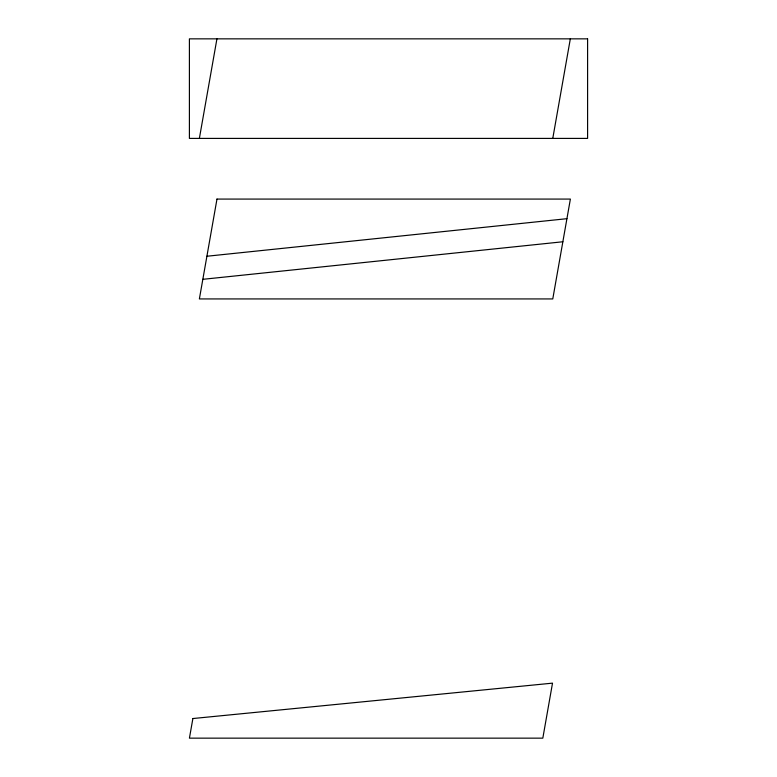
<?xml version="1.0" encoding="UTF-8"?>
<svg xmlns="http://www.w3.org/2000/svg" width="777" height="777" viewBox="0 0 777 777"><rect width="100%" height="100%" fill="white"/><g stroke="black" fill="none" stroke-linecap="round" stroke-linejoin="round"><path stroke-width="1.17" d="M199.378 138.403L216.929 38.85M552.777 138.403L570.328 38.85M206.896 256.245L566.928 218.687M202.836 279.322L562.859 241.764M216.977 199.077L199.378 298.931L552.777 298.931L570.386 199.077L216.977 199.077M192.881 718.54L189.423 738.15L542.822 738.15L552.515 683.148L192.881 718.54M587.597 38.85L189.403 38.85L189.403 138.403L587.597 138.403L587.597 38.85"/></g></svg>
